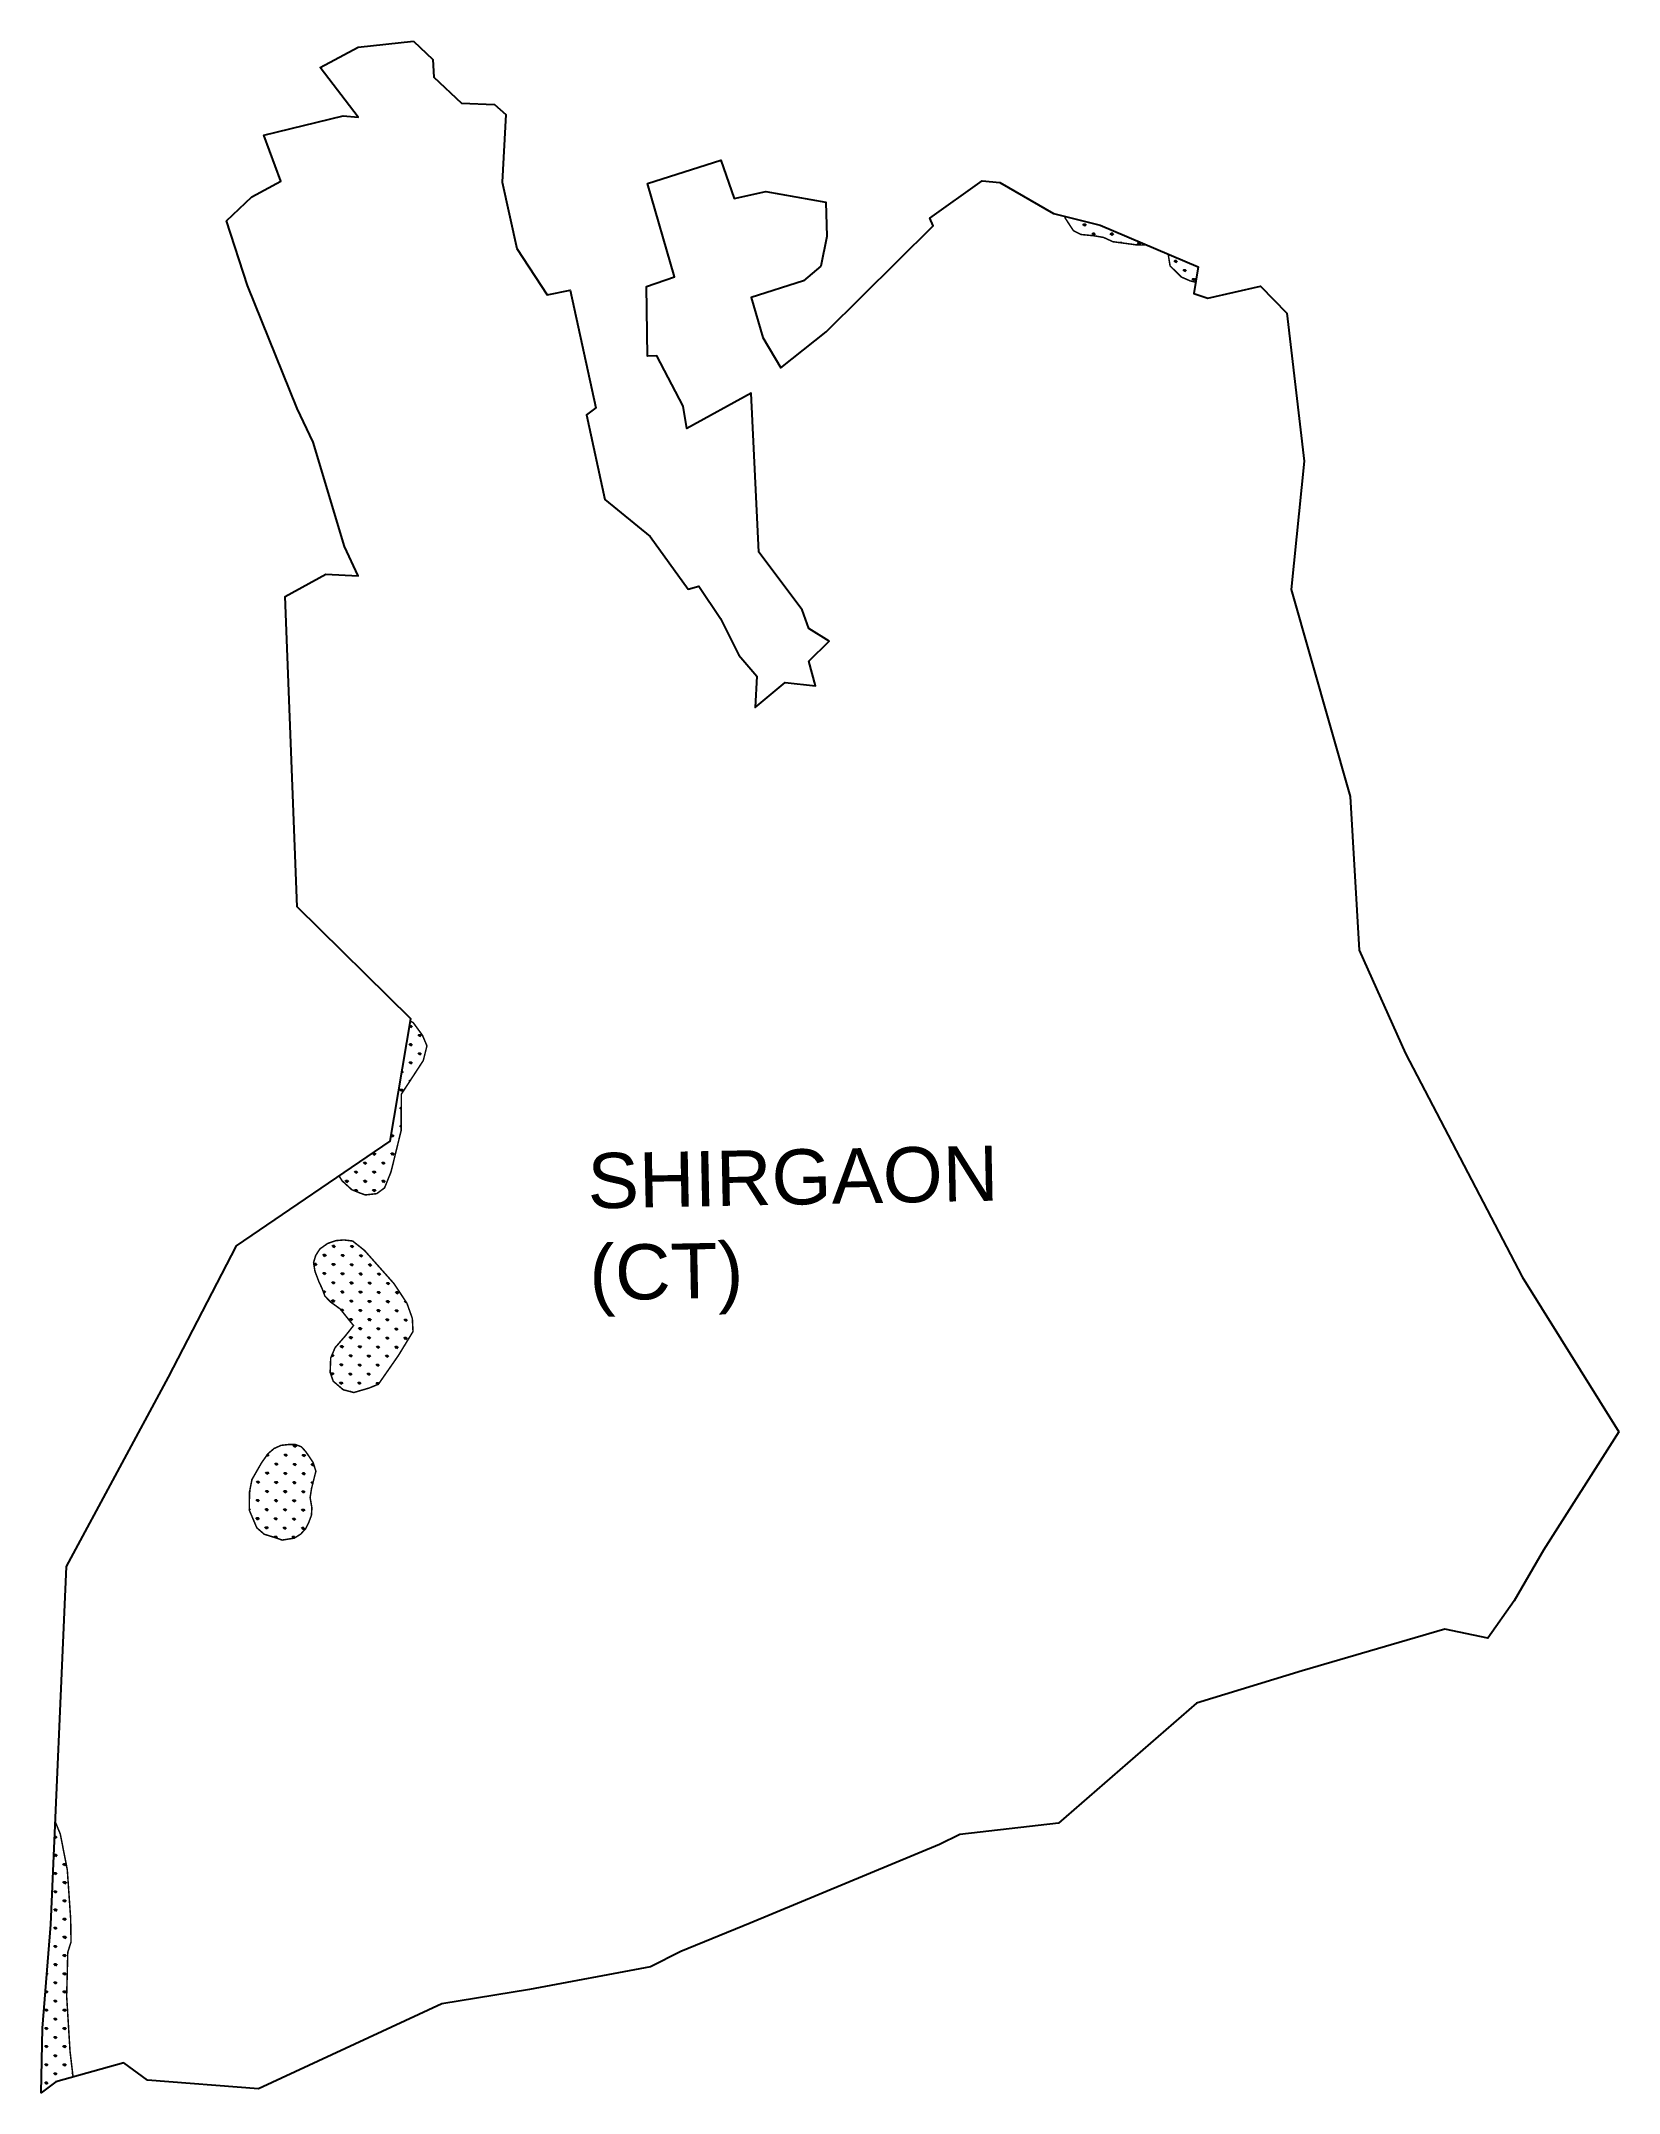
# Model space of a CAD drawing. Header units: metres. Extents: x 259555 to 262666, y 2177299 to 2181346.
import ezdxf

# ---------------------------------------------------------------- set-up
doc = ezdxf.new("R2010")
doc.units = ezdxf.units.M
for name, color, linetype in [('MANGROOVES', 112, 'Continuous'), ('village', 3, 'Continuous'), ('VILLAGE NAME', 250, 'Continuous')]:
    doc.layers.add(name, color=color, linetype=linetype)
doc.styles.get("Standard").update_dxf_attribs({"font": 'simplex.shx'})

msp = doc.modelspace()

# ---------------------------------------------------------------- hatches: boundary and pattern name
at = {"layer": 'MANGROOVES'}
h = msp.add_hatch(dxfattribs=at)
h.set_pattern_fill('GRASS', color=256)
h.paths.add_polyline_path([(261643.2, 2180982.7), (261573.8, 2180999.7), (261574, 2180997), (261590.5, 2180971.8), (261605.7, 2180964.1), (261632.1, 2180961.5), (261650.1, 2180958.3), (261668.5, 2180949.9), (261714.7, 2180943.7), (261735.4, 2180943.4)])
h.paths.add_polyline_path([(261836.7, 2180900.2), (261777.8, 2180925.3), (261778.2, 2180920.8), (261781.2, 2180902.3), (261803.7, 2180880.1), (261821.1, 2180872.6), (261831.9, 2180870.1)])
h = msp.add_hatch(dxfattribs=at)
h.set_pattern_fill('GRASS', color=256)
h.paths.add_polyline_path([(260306.9, 2179385), (260288.7, 2179409.9), (260283.1, 2179412.7), (260243.2, 2179176), (260142.5, 2179107.6), (260148.5, 2179097.9), (260167.5, 2179080.6), (260183, 2179074.3), (260194.1, 2179070.3), (260216.7, 2179072.8), (260232.1, 2179084.2), (260244.8, 2179115.6), (260264.7, 2179196.8), (260265.2, 2179268.9), (260308.5, 2179335.3), (260315.7, 2179364.2)])
h = msp.add_hatch(dxfattribs=at)
h.set_pattern_fill('GRASS', color=256, angle=-0.7010896)
h.paths.add_polyline_path([(260170.9, 2178812.7), (260144.4, 2178845.6), (260126.1, 2178858.8), (260114.5, 2178870.7), (260108.4, 2178887), (260103, 2178898.1), (260094.8, 2178919.9), (260092.1, 2178936.9), (260096.3, 2178950.9), (260104.5, 2178963.7), (260119.8, 2178974.6), (260136.5, 2178980.2), (260152, 2178981.5), (260169.2, 2178979.4), (260192.6, 2178960.8), (260250.5, 2178895.6), (260276.2, 2178856.8), (260286.9, 2178826.8), (260288.2, 2178800.9), (260259.5, 2178753.8), (260220, 2178697), (260201.3, 2178689.4), (260171.5, 2178680.7), (260150.6, 2178686.1), (260130.9, 2178702.9), (260124.8, 2178720.3), (260125.9, 2178748.7), (260134.6, 2178769.2), (260154.4, 2178791.9)])
h = msp.add_hatch(dxfattribs=at)
h.set_pattern_fill('GRASS', color=256, angle=-0.7010896)
h.paths.add_polyline_path([(259965.5, 2178465.2), (259965.8, 2178484.5), (259970.5, 2178508.9), (259989.5, 2178542.1), (260002.3, 2178560.1), (260014.3, 2178570.3), (260028.1, 2178576.5), (260042.5, 2178578.1), (260056.6, 2178578), (260068, 2178573.7), (260076.8, 2178564), (260091, 2178543.1), (260096.7, 2178525.6), (260088.1, 2178491.5), (260085.3, 2178473.4), (260088.8, 2178453.4), (260087.9, 2178438.6), (260082.1, 2178423.1), (260076.4, 2178412.1), (260066.7, 2178401.4), (260054, 2178393.5), (260030.2, 2178389.7), (260017.3, 2178394.2), (259994.8, 2178401.2), (259980.1, 2178414), (259972.2, 2178432.6), (259965.4, 2178448.6)])
h = msp.add_hatch(dxfattribs=at)
h.set_pattern_fill('GRASS', color=256)
h.paths.add_polyline_path([(259613.1, 2177642.9), (259606.4, 2177739.9), (259592.6, 2177810.1), (259582.8, 2177834.1), (259573.9, 2177631.5), (259557.8, 2177427.5), (259554.6, 2177299.5), (259583.9, 2177321.6), (259617.8, 2177331.1), (259611.8, 2177381.9), (259605.2, 2177490), (259607.4, 2177577.1), (259613.8, 2177597.1)])

# ---------------------------------------------------------------- linework, layer by layer
at = {"color": 3, "flags": 128}
msp.add_lwpolyline([(260180.3, 2181333.8), (260289, 2181345.6)], dxfattribs=at)
at = {"layer": 'MANGROOVES', "const_width": 2.97, "flags": 128}
for points in [[(261573.8, 2180999.7), (261574, 2180997), (261590.5, 2180971.8), (261605.7, 2180964.1), (261632.1, 2180961.5), (261650.1, 2180958.3), (261668.5, 2180949.9), (261714.7, 2180943.7), (261735.4, 2180943.4)], [(261777.8, 2180925.3), (261778.2, 2180920.8), (261781.2, 2180902.3), (261803.7, 2180880.1), (261821.1, 2180872.6), (261831.9, 2180870.1)], [(260283.1, 2179412.7), (260288.7, 2179409.9), (260306.9, 2179385), (260315.7, 2179364.2), (260308.5, 2179335.3), (260265.2, 2179268.9), (260264.7, 2179196.8), (260244.8, 2179115.6), (260232.1, 2179084.2), (260216.7, 2179072.8), (260194.1, 2179070.3), (260183, 2179074.3), (260167.5, 2179080.6), (260148.5, 2179097.9), (260142.5, 2179107.6)], [(259582.2, 2177835.3), (259592.6, 2177810.1), (259606.4, 2177739.9), (259613.1, 2177642.9), (259613.8, 2177597.1), (259607.4, 2177577.1), (259605.2, 2177490), (259611.8, 2177381.9), (259617.8, 2177331.1)]]:
    msp.add_lwpolyline(points, dxfattribs=at)
for points in [[(260170.9, 2178812.7), (260144.4, 2178845.6), (260126.1, 2178858.8), (260114.5, 2178870.7), (260108.4, 2178887), (260103, 2178898.1), (260094.8, 2178919.9), (260092.1, 2178936.9), (260096.3, 2178950.9), (260104.5, 2178963.7), (260119.8, 2178974.6), (260136.5, 2178980.2), (260152, 2178981.5), (260169.2, 2178979.4), (260192.6, 2178960.8), (260250.5, 2178895.6), (260276.2, 2178856.8), (260286.9, 2178826.8), (260288.2, 2178800.9), (260259.5, 2178753.8), (260220, 2178697), (260201.3, 2178689.4), (260171.5, 2178680.7), (260150.6, 2178686.1), (260130.9, 2178702.9), (260124.8, 2178720.3), (260125.9, 2178748.7), (260134.6, 2178769.2), (260154.4, 2178791.9)], [(259965.5, 2178465.2), (259965.8, 2178484.5), (259970.5, 2178508.9), (259989.5, 2178542.1), (260002.3, 2178560.1), (260014.3, 2178570.3), (260028.1, 2178576.5), (260042.5, 2178578.1), (260056.6, 2178578), (260068, 2178573.7), (260076.8, 2178564), (260091, 2178543.1), (260096.7, 2178525.6), (260088.1, 2178491.5), (260085.3, 2178473.4), (260088.8, 2178453.4), (260087.9, 2178438.6), (260082.1, 2178423.1), (260076.4, 2178412.1), (260066.7, 2178401.4), (260054, 2178393.5), (260030.2, 2178389.7), (260017.3, 2178394.2), (259994.8, 2178401.2), (259980.1, 2178414), (259972.2, 2178432.6), (259965.4, 2178448.6)]]:
    msp.add_lwpolyline(points, close=True, dxfattribs=at)
at = {"layer": 'village', "color": 3}
for points in [[(260289, 2181345.6, 0), (260327.5, 2181309.2, 0), (260329.6, 2181274.3, 0), (260383.9, 2181223.1, 0), (260449.1, 2181220.2, 0), (260471.1, 2181200.6, 0), (260463.8, 2181067.6, 0), (260493, 2180936.2, 0), (260553, 2180844.9, 0), (260598.1, 2180854.6, 0), (260648.6, 2180622, 0), (260630.1, 2180608.5, 0), (260666.7, 2180441.4, 0), (260755.9, 2180368.3, 0), (260830.9, 2180264.5, 0), (260851.9, 2180270.7, 0), (260894.9, 2180206.9, 0), (260930.6, 2180134.9, 0), (260966.3, 2180092.9, 0), (260962.9, 2180031.5, 0), (261022.1, 2180080.9, 0), (261081.8, 2180074.1, 0), (261068.8, 2180123, 0), (261109.2, 2180162.3, 0), (261069.1, 2180187.4, 0), (261055.9, 2180224.3, 0), (260970.2, 2180337.8, 0), (260955, 2180651.3, 0), (260828.1, 2180581.7, 0), (260820.7, 2180625.4, 0), (260768.9, 2180725.1, 0), (260750.8, 2180724.1, 0), (260748.4, 2180861.7, 0), (260803.9, 2180880.5, 0), (260750.5, 2181064.5, 0), (260895.4, 2181110.8, 0), (260921.7, 2181035.2, 0), (260983.8, 2181048.7, 0), (261102.3, 2181027.8, 0), (261104.2, 2180960.3, 0), (261092.5, 2180902, 0), (261058.5, 2180872.7, 0), (260955.2, 2180840.1, 0), (260977.9, 2180760.8, 0), (261013.7, 2180701.4, 0), (261102.8, 2180772.1, 0), (261314.3, 2180981.5, 0), (261307.4, 2180996.5, 0), (261410.9, 2181070, 0), (261445.6, 2181066.7, 0), (261551, 2181005.2, 0), (261643.2, 2180982.7, 0), (261836.7, 2180900.2, 0), (261828.3, 2180847.7, 0), (261855.4, 2180838.7, 0), (261959.4, 2180862, 0), (262011.3, 2180809.1, 0), (262045.4, 2180517.2, 0), (262019.7, 2180264.1, 0), (262136.6, 2179856.2, 0), (262154.2, 2179553, 0), (262245.3, 2179349.3, 0), (262475.3, 2178909, 0), (262666.5, 2178602.9, 0)], [(262666.5, 2178602.9, 0), (262517.5, 2178370.1, 0), (262459.7, 2178269.6, 0), (262407.9, 2178196.4, 0), (262323.2, 2178214.3, 0), (262041.6, 2178132, 0), (261833, 2178067.9, 0), (261561.5, 2177831.7, 0), (261366.5, 2177809.4, 0), (261326.7, 2177789.3, 0), (260953.1, 2177634, 0), (260816.5, 2177578.7, 0), (260756.5, 2177547.9, 0), (260518.1, 2177503.6, 0), (260345.1, 2177475.5, 0), (259983.2, 2177307.4, 0), (259764.6, 2177325, 0), (259718, 2177359, 0), (259583.9, 2177321.6, 0), (259554.6, 2177299.5, 0), (259557.8, 2177427.5, 0), (259573.9, 2177631.5, 0), (259604.8, 2178337.8, 0), (259806.1, 2178711, 0), (259939.9, 2178970.2, 0), (260243.2, 2179176, 0), (260283.9, 2179417.7, 0), (260059.9, 2179638.6, 0), (260036.4, 2180250.4, 0), (260116.6, 2180294.5, 0), (260179.8, 2180290.9, 0), (260153.1, 2180349, 0), (260091.2, 2180554.9, 0), (260059.5, 2180621.3, 0), (259961.6, 2180863.6, 0), (259920.5, 2180991.2, 0), (259970.5, 2181038.5, 0), (260027.4, 2181069.4, 0), (259993.8, 2181160.3, 0), (260150.5, 2181197.8, 0), (260180.2, 2181195.6, 0), (260105.2, 2181293.3, 0), (260180.3, 2181333.8, 0)]]:
    msp.add_polyline3d(points, dxfattribs=at)

# ---------------------------------------------------------------- texts
at = {"layer": 'VILLAGE NAME', "insert": (260631.3, 2179152.2), "char_height": 108.748, "attachment_point": 1, "rotation": 1.1028}
msp.add_mtext_dynamic_manual_height_columns('{\\fArial|b0|i0|c0|p34;SHIRGAON (CT)}', width=726.929, gutter_width=543.7, heights=[0], dxfattribs=at)

doc.saveas('drawing.dxf')
